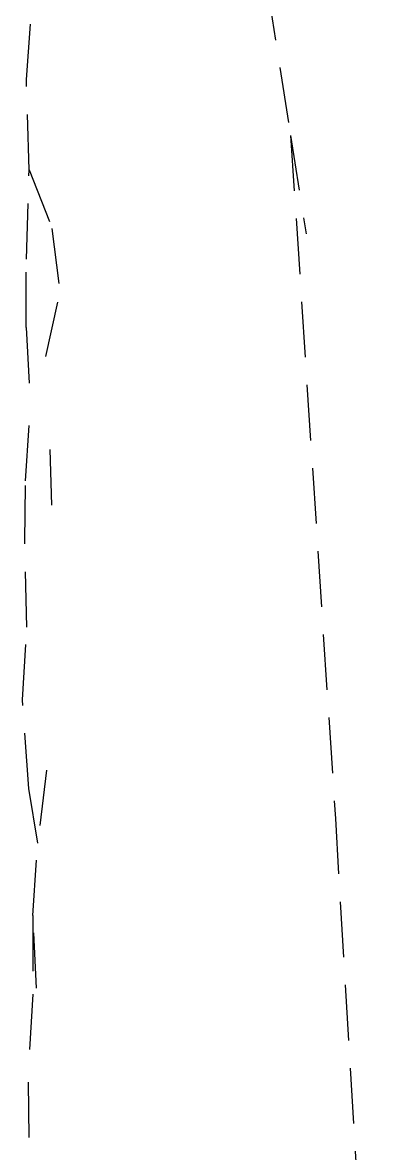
# Model space of a CAD drawing. Header units: millimetres. Extents: x 0 to 460473, y -68369 to 85219.
# Drawn here: x 229319.8 to 229359.3, y -30147.4 to -30020.2 of the extents above; entities that cross this region are included whole.
import ezdxf

# ---------------------------------------------------------------- set-up
doc = ezdxf.new("R2010")
doc.units = ezdxf.units.MM
doc.header["$LTSCALE"] = 50
doc.linetypes.add('HIDDEN2', pattern=[0.1875, 0.125, -0.0625])
doc.layers.add('hid', color=8, linetype='HIDDEN2')

msp = doc.modelspace()

# ---------------------------------------------------------------- linework, layer by layer
at = {"layer": 'hid'}
for p, q in [((229347.30239794, -30016.03670225), (229349.95942179, -30032.93522522)), ((229320.18445445, -30026.64572096), (229320.86835046, -30017.35780775)), ((229320.49374075, -30036.81894729), (229320.18445445, -30026.64572096)), ((229349.95942179, -30032.93522522), (229355.00072735, -30109.77209509)), ((229349.95942179, -30032.93522522), (229351.6985628, -30043.99606465)), ((229320.18278804, -30046.84030924), (229320.49374075, -30036.81894729)), ((229320.49374075, -30036.81894729), (229323.07401507, -30043.38848804)), ((229323.07401507, -30043.38848804), (229323.97321168, -30050.61760768)), ((229320.14979305, -30054.55426998), (229320.18278804, -30046.84030924)), ((229322.37678776, -30057.80304287), (229323.97321168, -30050.61760768)), ((229320.14979305, -30054.55426998), (229320.64771734, -30063.55570322)), ((229320.08147011, -30071.7998769), (229320.64771734, -30063.55570322)), ((229322.82538621, -30068.26874875), (229323.00402571, -30074.53287335)), ((229320.01014762, -30078.56365407), (229320.08147011, -30071.7998769)), ((229320.233447, -30088.2647884), (229320.01014762, -30078.56365407)), ((229319.75918578, -30096.43640466), (229320.233447, -30088.2647884)), ((229320.46674486, -30106.40302043), (229319.75918578, -30096.43640466)), ((229322.4394449, -30104.34028963), (229321.48225711, -30112.52971713)), ((229321.48225711, -30112.52971713), (229320.46674486, -30106.40302043)), ((229355.00072735, -30109.77209509), (229359.29199412, -30182.02881596)), ((229320.90901094, -30120.69308396), (229321.48225711, -30112.52971713)), ((229320.90901094, -30120.69308396), (229320.91034407, -30129.52202926)), ((229321.34394481, -30128.86245037), (229320.90901094, -30120.69308396)), ((229320.91034407, -30129.52202926), (229320.39508909, -30138.53039952)), ((229320.51273787, -30145.66727561), (229320.39508909, -30138.53039952)), ((229321.19130135, -30154.74070382), (229320.51273787, -30145.66727561))]:
    msp.add_line(p, q, dxfattribs=at)

doc.saveas('drawing.dxf')
